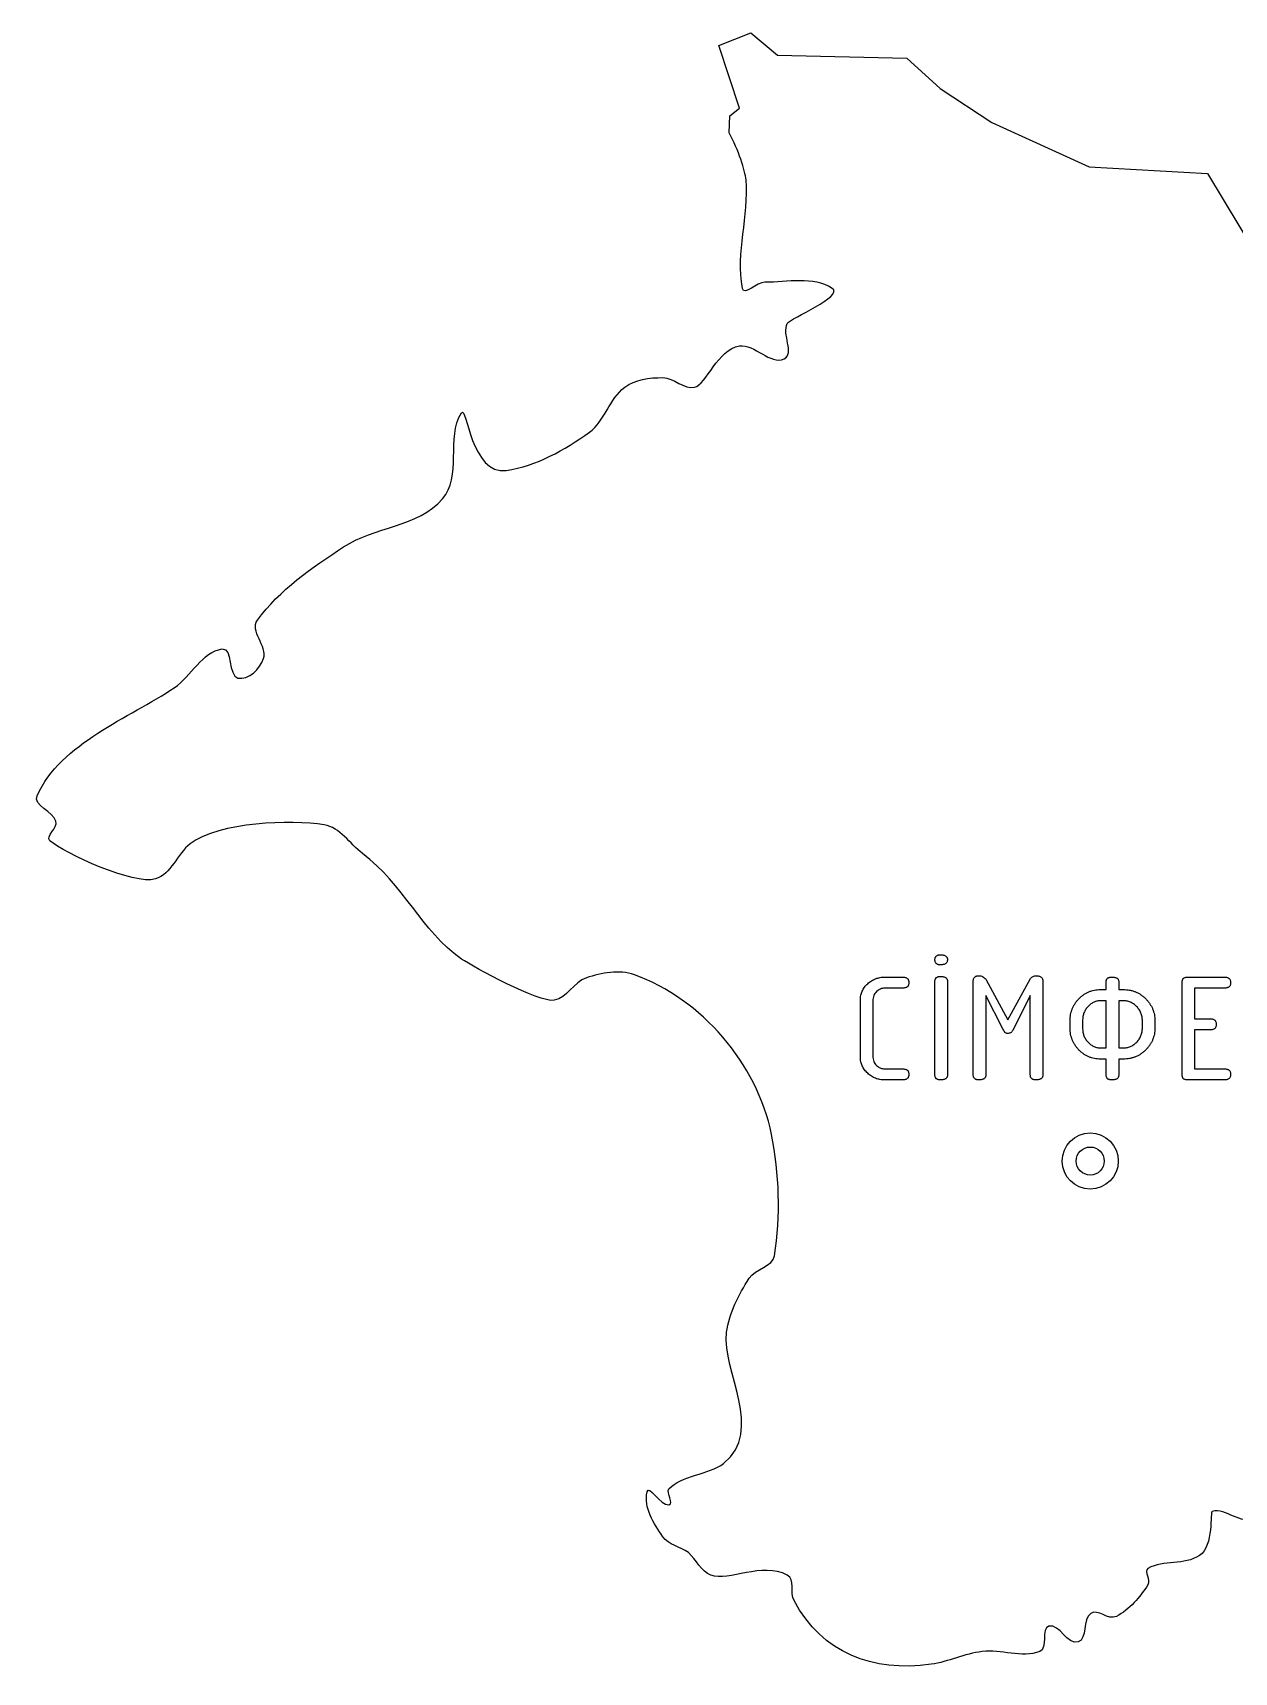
# Model space of a CAD drawing. Header units: millimetres. Extents: x 6892 to 7033, y -86 to 2.
# Drawn here: x 6891.5 to 6955.7, y -86 to 1.7 of the extents above; entities that cross this region are included whole.
import ezdxf

# ---------------------------------------------------------------- set-up
doc = ezdxf.new("R2010")
doc.units = ezdxf.units.MM

msp = doc.modelspace()

# ---------------------------------------------------------------- linework, layer by layer
at = {"color": 7, "linetype": 'Continuous', "lineweight": 25}
for p, q in [((6928.183, 0.97), (6929.904, 1.652)), ((6929.286, -2.372), (6928.183, 0.97)), ((6929.904, 1.652), (6931.33, 0.45)), ((6931.33, 0.45), (6938.242, 0.288)), ((6938.242, 0.288), (6940.025, -1.334)), ((6940.025, -1.334), (6942.786, -3.152)), ((6928.768, -2.794), (6929.286, -2.372)), ((6928.736, -3.703), (6928.768, -2.794)), ((6942.786, -3.152), (6947.976, -5.519)), ((6947.976, -5.519), (6954.302, -5.877)), ((6954.302, -5.877), (6956.866, -10.128)), ((6937.047, -48.827), (6938.006, -48.827)), ((6939.739, -54.06), (6939.739, -49.059)), ((6940.408, -49.059), (6940.408, -54.06)), ((6941.79, -54.06), (6941.79, -49.051)), ((6942.454, -48.942), (6943.64, -51.115)), ((6943.64, -51.115), (6944.848, -48.911)), ((6945.506, -49.051), (6945.506, -54.06)), ((6948.895, -49.496), (6948.895, -49.068)), ((6949.564, -49.068), (6949.564, -49.496)), ((6953.251, -48.827), (6955.204, -48.827)), ((6938.006, -49.422), (6937.047, -49.422)), ((6943.375, -51.6), (6942.459, -49.812)), ((6942.459, -49.812), (6942.459, -54.06)), ((6944.837, -49.812), (6943.896, -51.687)), ((6944.837, -54.06), (6944.837, -49.812)), ((6948.584, -49.496), (6948.895, -49.496)), ((6949.564, -49.496), (6949.798, -49.496)), ((6952.954, -54.061), (6952.954, -49.093)), ((6955.204, -49.422), (6953.622, -49.422)), ((6953.622, -49.422), (6953.622, -51.057)), ((6935.755, -53.106), (6935.755, -50.047)), ((6936.424, -50.09), (6936.424, -53.063)), ((6948.895, -50.09), (6948.599, -50.09)), ((6948.895, -52.617), (6948.895, -50.09)), ((6949.784, -50.09), (6949.564, -50.09)), ((6949.564, -50.09), (6949.564, -52.617)), ((6946.963, -51.553), (6946.963, -51.155)), ((6947.632, -51.162), (6947.632, -51.546)), ((6950.828, -51.546), (6950.828, -51.162)), ((6951.497, -51.155), (6951.497, -51.553)), ((6953.622, -51.057), (6954.435, -51.057)), ((6953.622, -51.651), (6953.622, -53.732)), ((6954.435, -51.651), (6953.622, -51.651)), ((6948.895, -53.212), (6948.584, -53.212)), ((6948.599, -52.617), (6948.895, -52.617)), ((6948.895, -54.067), (6948.895, -53.212)), ((6949.564, -52.617), (6949.784, -52.617)), ((6949.798, -53.212), (6949.564, -53.212)), ((6949.564, -53.212), (6949.564, -54.067)), ((6937.047, -53.732), (6938.006, -53.732)), ((6938.006, -54.327), (6937.047, -54.327)), ((6955.204, -54.327), (6953.251, -54.327)), ((6953.622, -53.732), (6955.204, -53.732))]:
    msp.add_line(p, q, dxfattribs=at)
for radius in [1.5, 0.75]:
    msp.add_circle((6948.039, -58.662), radius, dxfattribs=at)
for points in [[(6929.644, -6.203), (6929.58, -5.715), (6929.255, -4.612), (6928.736, -3.703)], [(6929.45, -12.011), (6929.092, -10.096), (6929.805, -8.148), (6929.644, -6.203)], [(6934.25, -12.011), (6933.244, -11.361), (6931.849, -11.685), (6930.65, -11.685)], [(6930.65, -11.685), (6930.228, -11.685), (6929.545, -12.431), (6929.45, -12.011)], [(6931.849, -13.891), (6932.012, -13.599), (6934.9, -12.431), (6934.25, -12.011)], [(6931.687, -15.775), (6932.239, -15.513), (6931.557, -14.443), (6931.849, -13.891)], [(6926.886, -17.299), (6927.533, -17.168), (6928.119, -15.254), (6929.286, -15.091)], [(6929.286, -15.091), (6930.097, -14.962), (6930.94, -16.131), (6931.687, -15.775)], [(6921.273, -19.7), (6922.083, -19.116), (6922.342, -17.917), (6923.155, -17.299)], [(6923.155, -17.299), (6923.705, -16.876), (6924.484, -16.78), (6925.198, -16.78)], [(6925.198, -16.78), (6925.783, -16.78), (6926.334, -17.428), (6926.886, -17.299)], [(6914.426, -18.66), (6914.717, -18.24), (6914.945, -22.002), (6916.826, -21.744)], [(6913.42, -23.268), (6914.46, -22.1), (6913.614, -19.993), (6914.426, -18.66)], [(6916.826, -21.744), (6918.448, -21.517), (6919.942, -20.641), (6921.273, -19.7)], [(6908.131, -25.831), (6909.753, -24.76), (6912.122, -24.76), (6913.42, -23.268)], [(6903.523, -29.757), (6904.692, -28.135), (6906.444, -26.936), (6908.131, -25.831)], [(6903.848, -31.802), (6904.074, -31.153), (6903.103, -30.309), (6903.523, -29.757)], [(6899.077, -33.359), (6899.987, -32.743), (6900.571, -31.446), (6901.642, -31.283)], [(6901.642, -31.283), (6902.226, -31.219), (6901.934, -32.711), (6902.485, -32.84)], [(6902.485, -32.84), (6903.037, -32.97), (6903.685, -32.355), (6903.848, -31.802)], [(6891.746, -39.137), (6893.012, -36.311), (6896.677, -34.982), (6899.077, -33.359)], [(6892.751, -40.497), (6892.621, -39.977), (6891.518, -39.655), (6891.746, -39.137)], [(6892.426, -41.536), (6892.167, -41.309), (6892.882, -40.854), (6892.751, -40.497)], [(6907.093, -40.692), (6905.307, -40.401), (6901.512, -40.531), (6899.922, -41.698)], [(6909.137, -42.218), (6908.457, -41.698), (6907.936, -40.822), (6907.093, -40.692)], [(6898.071, -43.58), (6896.969, -43.938), (6893.206, -42.218), (6892.426, -41.536)], [(6899.922, -41.698), (6899.241, -42.249), (6898.916, -43.321), (6898.071, -43.58)], [(6914.426, -47.862), (6912.284, -46.339), (6911.343, -43.872), (6909.137, -42.218)], [(6919.39, -50.07), (6918.579, -50.2), (6915.107, -48.318), (6914.426, -47.862)], [(6921.11, -48.868), (6920.427, -49.097), (6920.071, -49.973), (6919.39, -50.07)], [(6923.673, -48.706), (6922.862, -48.416), (6921.921, -48.61), (6921.11, -48.868)], [(6931.006, -57.24), (6930.228, -53.445), (6927.275, -50.005), (6923.673, -48.706)], [(6931.169, -63.73), (6931.492, -61.587), (6931.429, -59.35), (6931.006, -57.24)], [(6929.805, -64.932), (6930.13, -64.412), (6931.071, -64.315), (6931.169, -63.73)], [(6928.605, -67.818), (6928.736, -66.779), (6929.255, -65.807), (6929.805, -64.932)], [(6928.444, -74.826), (6930.65, -73.075), (6928.345, -69.896), (6928.605, -67.818)], [(6925.523, -76.19), (6926.174, -75.477), (6927.664, -75.411), (6928.444, -74.826)], [(6924.354, -76.351), (6924.419, -75.898), (6925.07, -77.097), (6925.523, -77.033)], [(6925.523, -77.033), (6925.815, -77.001), (6925.36, -76.384), (6925.523, -76.19)], [(6925.198, -78.751), (6924.711, -78.04), (6924.158, -77.194), (6924.354, -76.351)], [(6954.562, -77.39), (6954.433, -77.39), (6954.658, -79.24), (6953.881, -79.758)], [(6956.769, -77.715), (6956.152, -78.169), (6955.278, -77.194), (6954.562, -77.39)], [(6926.56, -79.596), (6926.14, -79.272), (6925.491, -79.175), (6925.198, -78.751)], [(6927.761, -80.797), (6927.242, -80.603), (6926.983, -79.954), (6926.56, -79.596)], [(6931.849, -80.797), (6930.487, -80.083), (6928.736, -81.154), (6927.761, -80.797)], [(6951.123, -80.44), (6950.897, -80.603), (6951.284, -81.057), (6951.123, -81.316)], [(6953.881, -79.758), (6953.07, -80.278), (6951.966, -79.986), (6951.123, -80.44)], [(6932.207, -82.159), (6931.981, -81.735), (6932.272, -81.023), (6931.849, -80.797)], [(6951.123, -81.316), (6950.702, -81.965), (6950.149, -82.646), (6949.436, -83.003)], [(6939.541, -85.566), (6936.392, -85.988), (6933.731, -84.983), (6932.207, -82.159)], [(6948.072, -82.841), (6947.587, -83.165), (6947.91, -84.204), (6947.393, -84.365)], [(6949.436, -83.003), (6949.013, -83.23), (6948.431, -82.583), (6948.072, -82.841)], [(6945.834, -83.522), (6945.381, -83.651), (6945.801, -84.722), (6945.347, -84.886)], [(6947.393, -84.365), (6946.807, -84.561), (6946.418, -83.393), (6945.834, -83.522)], [(6942.265, -84.886), (6941.323, -84.983), (6940.448, -85.436), (6939.541, -85.566)], [(6945.347, -84.886), (6944.373, -85.242), (6943.271, -84.755), (6942.265, -84.886)]]:
    msp.add_open_spline(points, degree=3, dxfattribs=at)
for points, knots in [([(6939.739, -47.904), (6939.739, -47.883), (6939.741, -47.843), (6939.755, -47.788), (6939.778, -47.741), (6939.812, -47.702), (6939.855, -47.673), (6939.907, -47.651), (6939.969, -47.641), (6940.013, -47.639), (6940.036, -47.638)], [0, 0, 0, 0, 0.137647, 0.258494, 0.372178, 0.480267, 0.591683, 0.71253, 0.847139, 1, 1, 1, 1]), ([(6940.036, -48.174), (6940.013, -48.173), (6939.969, -48.172), (6939.908, -48.159), (6939.855, -48.138), (6939.812, -48.109), (6939.778, -48.069), (6939.755, -48.021), (6939.741, -47.965), (6939.739, -47.925), (6939.739, -47.904)], [0, 0, 0, 0, 0.151735, 0.28585, 0.405807, 0.516402, 0.625606, 0.738452, 0.860851, 1, 1, 1, 1]), ([(6940.036, -47.638), (6940.065, -47.639), (6940.12, -47.641), (6940.196, -47.651), (6940.261, -47.672), (6940.315, -47.701), (6940.357, -47.739), (6940.387, -47.787), (6940.405, -47.843), (6940.407, -47.883), (6940.408, -47.904)], [0, 0, 0, 0, 0.167863, 0.314847, 0.444187, 0.55924, 0.665232, 0.770656, 0.878794, 1, 1, 1, 1]), ([(6940.408, -47.904), (6940.407, -47.925), (6940.405, -47.966), (6940.387, -48.022), (6940.357, -48.07), (6940.315, -48.11), (6940.261, -48.139), (6940.196, -48.159), (6940.12, -48.172), (6940.065, -48.173), (6940.036, -48.174)], [0, 0, 0, 0, 0.122667, 0.232249, 0.337021, 0.443868, 0.558209, 0.686748, 0.833176, 1, 1, 1, 1]), ([(6935.755, -50.047), (6935.756, -50.006), (6935.758, -49.923), (6935.778, -49.802), (6935.807, -49.686), (6935.851, -49.575), (6935.907, -49.469), (6935.974, -49.367), (6936.054, -49.271), (6936.145, -49.181), (6936.244, -49.098), (6936.348, -49.025), (6936.456, -48.966), (6936.567, -48.913), (6936.682, -48.876), (6936.8, -48.847), (6936.923, -48.831), (6937.006, -48.828), (6937.047, -48.827)], [0, 0, 0, 0, 0.063695, 0.125103, 0.185975, 0.246038, 0.30665, 0.368251, 0.43101, 0.496829, 0.562907, 0.626808, 0.689581, 0.75126, 0.812739, 0.873899, 0.936305, 1, 1, 1, 1]), ([(6938.006, -48.827), (6938.032, -48.828), (6938.083, -48.829), (6938.153, -48.843), (6938.213, -48.866), (6938.263, -48.899), (6938.302, -48.942), (6938.329, -48.995), (6938.343, -49.057), (6938.346, -49.101), (6938.347, -49.124)], [0, 0, 0, 0, 0.154879, 0.2919934, 0.4126675, 0.5257811, 0.6337152, 0.7449713, 0.8650823, 1, 1, 1, 1]), ([(6939.739, -49.059), (6939.739, -49.038), (6939.741, -48.998), (6939.755, -48.943), (6939.779, -48.896), (6939.812, -48.856), (6939.855, -48.827), (6939.907, -48.806), (6939.969, -48.795), (6940.013, -48.793), (6940.036, -48.792)], [0, 0, 0, 0, 0.137355, 0.260404, 0.371584, 0.481366, 0.592546, 0.713138, 0.847462, 1, 1, 1, 1]), ([(6940.036, -48.792), (6940.065, -48.793), (6940.12, -48.795), (6940.196, -48.806), (6940.261, -48.827), (6940.315, -48.855), (6940.357, -48.895), (6940.387, -48.942), (6940.405, -48.998), (6940.407, -49.038), (6940.408, -49.059)], [0, 0, 0, 0, 0.167568, 0.314294, 0.443407, 0.558258, 0.665582, 0.768936, 0.879007, 1, 1, 1, 1]), ([(6941.79, -49.051), (6941.791, -49.028), (6941.792, -48.984), (6941.807, -48.922), (6941.828, -48.868), (6941.862, -48.826), (6941.903, -48.792), (6941.955, -48.769), (6942.015, -48.755), (6942.057, -48.753), (6942.08, -48.753)], [0, 0, 0, 0, 0.146397, 0.276321, 0.39524, 0.506272, 0.615393, 0.730848, 0.856032, 1, 1, 1, 1]), ([(6942.08, -48.753), (6942.117, -48.755), (6942.188, -48.759), (6942.289, -48.797), (6942.381, -48.858), (6942.429, -48.913), (6942.454, -48.942)], [0, 0, 0, 0, 0.250197, 0.492211, 0.737031, 1, 1, 1, 1]), ([(6944.848, -48.911), (6944.868, -48.886), (6944.908, -48.84), (6944.981, -48.791), (6945.059, -48.757), (6945.114, -48.754), (6945.142, -48.753)], [0, 0, 0, 0, 0.275792, 0.524661, 0.759907, 1, 1, 1, 1]), ([(6945.142, -48.753), (6945.17, -48.753), (6945.224, -48.755), (6945.299, -48.769), (6945.363, -48.792), (6945.416, -48.824), (6945.458, -48.868), (6945.485, -48.921), (6945.504, -48.983), (6945.505, -49.028), (6945.506, -49.051)], [0, 0, 0, 0, 0.159829, 0.298144, 0.422337, 0.536642, 0.643437, 0.753428, 0.870149, 1, 1, 1, 1]), ([(6948.895, -49.068), (6948.896, -49.049), (6948.898, -49.013), (6948.912, -48.963), (6948.935, -48.92), (6948.969, -48.885), (6949.012, -48.858), (6949.065, -48.84), (6949.126, -48.828), (6949.169, -48.827), (6949.193, -48.827)], [0, 0, 0, 0, 0.130439, 0.246332, 0.355598, 0.462551, 0.575896, 0.700115, 0.840609, 1, 1, 1, 1]), ([(6949.193, -48.827), (6949.222, -48.827), (6949.276, -48.828), (6949.352, -48.84), (6949.418, -48.858), (6949.471, -48.885), (6949.514, -48.919), (6949.543, -48.962), (6949.562, -49.013), (6949.563, -49.049), (6949.564, -49.068)], [0, 0, 0, 0, 0.17384, 0.326152, 0.458813, 0.575857, 0.681127, 0.782636, 0.885926, 1, 1, 1, 1]), ([(6952.954, -49.093), (6952.954, -49.072), (6952.956, -49.032), (6952.97, -48.977), (6952.993, -48.93), (6953.027, -48.891), (6953.07, -48.862), (6953.122, -48.841), (6953.184, -48.83), (6953.228, -48.828), (6953.251, -48.827)], [0, 0, 0, 0, 0.137647, 0.258494, 0.372178, 0.480267, 0.591683, 0.71253, 0.847139, 1, 1, 1, 1]), ([(6955.204, -48.827), (6955.231, -48.828), (6955.281, -48.829), (6955.352, -48.843), (6955.412, -48.866), (6955.462, -48.899), (6955.5, -48.942), (6955.528, -48.995), (6955.542, -49.057), (6955.544, -49.101), (6955.546, -49.124)], [0, 0, 0, 0, 0.154879, 0.2919934, 0.4126675, 0.5257811, 0.6337152, 0.7449713, 0.8650823, 1, 1, 1, 1]), ([(6937.047, -49.422), (6937.008, -49.424), (6936.931, -49.428), (6936.818, -49.465), (6936.711, -49.524), (6936.614, -49.606), (6936.528, -49.703), (6936.468, -49.82), (6936.429, -49.951), (6936.426, -50.043), (6936.424, -50.09)], [0, 0, 0, 0, 0.114935, 0.228871, 0.347618, 0.473549, 0.602559, 0.727892, 0.860007, 1, 1, 1, 1]), ([(6938.347, -49.124), (6938.346, -49.148), (6938.343, -49.192), (6938.329, -49.254), (6938.302, -49.306), (6938.263, -49.35), (6938.213, -49.382), (6938.153, -49.406), (6938.083, -49.419), (6938.032, -49.421), (6938.006, -49.422)], [0, 0, 0, 0, 0.134918, 0.255029, 0.366285, 0.474219, 0.587333, 0.708007, 0.845121, 1, 1, 1, 1]), ([(6946.963, -51.155), (6946.964, -51.099), (6946.966, -50.988), (6946.991, -50.825), (6947.028, -50.668), (6947.078, -50.517), (6947.147, -50.373), (6947.228, -50.235), (6947.325, -50.104), (6947.436, -49.981), (6947.557, -49.868), (6947.685, -49.768), (6947.82, -49.684), (6947.962, -49.615), (6948.109, -49.562), (6948.262, -49.523), (6948.421, -49.501), (6948.529, -49.498), (6948.584, -49.496)], [0, 0, 0, 0, 0.065335, 0.129002, 0.191463, 0.252824, 0.314046, 0.375814, 0.438935, 0.503652, 0.568313, 0.630897, 0.692362, 0.752967, 0.813354, 0.874173, 0.935994, 1, 1, 1, 1]), ([(6949.798, -49.496), (6949.857, -49.497), (6949.974, -49.501), (6950.145, -49.525), (6950.31, -49.562), (6950.466, -49.617), (6950.614, -49.689), (6950.756, -49.773), (6950.889, -49.876), (6951.013, -49.992), (6951.126, -50.118), (6951.226, -50.251), (6951.309, -50.389), (6951.379, -50.532), (6951.43, -50.681), (6951.47, -50.834), (6951.492, -50.993), (6951.495, -51.101), (6951.497, -51.155)], [0, 0, 0, 0, 0.067339, 0.132566, 0.196234, 0.258668, 0.320612, 0.382744, 0.445794, 0.510806, 0.575252, 0.637772, 0.698924, 0.758506, 0.81816, 0.877556, 0.937931, 1, 1, 1, 1]), ([(6955.546, -49.124), (6955.544, -49.148), (6955.542, -49.192), (6955.528, -49.254), (6955.5, -49.306), (6955.462, -49.35), (6955.412, -49.382), (6955.352, -49.406), (6955.281, -49.419), (6955.231, -49.421), (6955.204, -49.422)], [0, 0, 0, 0, 0.134918, 0.255029, 0.366285, 0.474219, 0.587333, 0.708007, 0.845121, 1, 1, 1, 1]), ([(6948.599, -50.09), (6948.568, -50.091), (6948.507, -50.093), (6948.415, -50.107), (6948.327, -50.132), (6948.241, -50.165), (6948.158, -50.208), (6948.077, -50.26), (6948, -50.323), (6947.926, -50.393), (6947.856, -50.469), (6947.797, -50.554), (6947.745, -50.642), (6947.705, -50.736), (6947.672, -50.835), (6947.649, -50.94), (6947.634, -51.05), (6947.633, -51.124), (6947.632, -51.162)], [0, 0, 0, 0, 0.058001, 0.115146, 0.17224, 0.228855, 0.287472, 0.347122, 0.408415, 0.472963, 0.538088, 0.601978, 0.665568, 0.728798, 0.7936, 0.86036, 0.928978, 1, 1, 1, 1]), ([(6950.828, -51.162), (6950.827, -51.126), (6950.825, -51.054), (6950.811, -50.949), (6950.787, -50.848), (6950.753, -50.751), (6950.71, -50.657), (6950.657, -50.568), (6950.594, -50.484), (6950.522, -50.404), (6950.446, -50.33), (6950.363, -50.266), (6950.275, -50.213), (6950.185, -50.168), (6950.091, -50.132), (6949.991, -50.109), (6949.889, -50.093), (6949.819, -50.091), (6949.784, -50.09)], [0, 0, 0, 0, 0.065673, 0.129051, 0.191523, 0.252893, 0.314418, 0.37607, 0.439451, 0.504202, 0.568877, 0.631567, 0.692981, 0.752918, 0.813211, 0.874326, 0.936419, 1, 1, 1, 1]), ([(6943.609, -51.843), (6943.586, -51.84), (6943.538, -51.833), (6943.476, -51.78), (6943.421, -51.701), (6943.392, -51.636), (6943.375, -51.6)], [0, 0, 0, 0, 0.188109, 0.400794, 0.667824, 1, 1, 1, 1]), ([(6943.896, -51.687), (6943.879, -51.711), (6943.848, -51.758), (6943.779, -51.807), (6943.699, -51.839), (6943.64, -51.842), (6943.609, -51.843)], [0, 0, 0, 0, 0.251637, 0.487003, 0.730723, 1, 1, 1, 1]), ([(6948.584, -53.212), (6948.529, -53.21), (6948.421, -53.207), (6948.261, -53.185), (6948.108, -53.146), (6947.961, -53.093), (6947.82, -53.025), (6947.685, -52.941), (6947.557, -52.841), (6947.436, -52.728), (6947.325, -52.605), (6947.229, -52.474), (6947.147, -52.335), (6947.079, -52.191), (6947.028, -52.04), (6946.991, -51.884), (6946.966, -51.721), (6946.964, -51.609), (6946.963, -51.553)], [0, 0, 0, 0, 0.06399, 0.125795, 0.187035, 0.247407, 0.307395, 0.368844, 0.431412, 0.496057, 0.560758, 0.623863, 0.685614, 0.747228, 0.808574, 0.870581, 0.934232, 1, 1, 1, 1]), ([(6947.632, -51.546), (6947.633, -51.584), (6947.634, -51.659), (6947.649, -51.769), (6947.672, -51.873), (6947.703, -51.972), (6947.745, -52.066), (6947.795, -52.156), (6947.856, -52.239), (6947.924, -52.317), (6947.999, -52.386), (6948.077, -52.449), (6948.158, -52.5), (6948.24, -52.544), (6948.327, -52.576), (6948.415, -52.601), (6948.507, -52.615), (6948.568, -52.617), (6948.599, -52.617)], [0, 0, 0, 0, 0.071707, 0.140288, 0.206306, 0.270851, 0.335001, 0.398197, 0.462474, 0.527084, 0.591597, 0.653423, 0.712648, 0.770591, 0.827852, 0.884916, 0.94203, 1, 1, 1, 1]), ([(6949.784, -52.617), (6949.82, -52.617), (6949.89, -52.615), (6949.992, -52.599), (6950.091, -52.575), (6950.186, -52.54), (6950.277, -52.497), (6950.364, -52.442), (6950.446, -52.378), (6950.524, -52.305), (6950.595, -52.226), (6950.657, -52.14), (6950.71, -52.051), (6950.753, -51.957), (6950.787, -51.86), (6950.811, -51.759), (6950.825, -51.654), (6950.827, -51.582), (6950.828, -51.546)], [0, 0, 0, 0, 0.06425, 0.126315, 0.186726, 0.247647, 0.307251, 0.369005, 0.431667, 0.495834, 0.560556, 0.623497, 0.685722, 0.747219, 0.808562, 0.871006, 0.934356, 1, 1, 1, 1]), ([(6951.497, -51.553), (6951.495, -51.607), (6951.492, -51.715), (6951.47, -51.874), (6951.431, -52.028), (6951.379, -52.177), (6951.309, -52.32), (6951.225, -52.459), (6951.126, -52.591), (6951.013, -52.717), (6950.889, -52.832), (6950.756, -52.934), (6950.615, -53.021), (6950.466, -53.091), (6950.31, -53.146), (6950.145, -53.183), (6949.974, -53.207), (6949.857, -53.21), (6949.798, -53.212)], [0, 0, 0, 0, 0.0620601, 0.1224264, 0.1822396, 0.24147, 0.3014396, 0.3625821, 0.4250936, 0.4895292, 0.5542327, 0.6172737, 0.6796242, 0.7413705, 0.8037954, 0.867454, 0.9326707, 1, 1, 1, 1]), ([(6954.435, -51.057), (6954.462, -51.057), (6954.513, -51.059), (6954.583, -51.072), (6954.643, -51.096), (6954.693, -51.128), (6954.731, -51.172), (6954.759, -51.224), (6954.773, -51.287), (6954.776, -51.331), (6954.777, -51.354)], [0, 0, 0, 0, 0.154879, 0.291993, 0.412667, 0.525781, 0.633715, 0.744971, 0.865082, 1, 1, 1, 1]), ([(6954.777, -51.354), (6954.776, -51.377), (6954.773, -51.421), (6954.759, -51.483), (6954.731, -51.536), (6954.693, -51.58), (6954.643, -51.612), (6954.583, -51.635), (6954.513, -51.649), (6954.462, -51.65), (6954.435, -51.651)], [0, 0, 0, 0, 0.1349177, 0.2550287, 0.3662848, 0.4742189, 0.5873325, 0.7080066, 0.845121, 1, 1, 1, 1]), ([(6937.047, -54.327), (6937.006, -54.326), (6936.923, -54.323), (6936.8, -54.307), (6936.682, -54.279), (6936.566, -54.24), (6936.455, -54.191), (6936.348, -54.128), (6936.244, -54.056), (6936.145, -53.974), (6936.055, -53.884), (6935.974, -53.788), (6935.906, -53.686), (6935.851, -53.579), (6935.807, -53.468), (6935.777, -53.352), (6935.758, -53.231), (6935.756, -53.148), (6935.755, -53.106)], [0, 0, 0, 0, 0.0636792, 0.1260706, 0.1877884, 0.2486942, 0.3106504, 0.3731863, 0.4370722, 0.5027573, 0.5685611, 0.6313046, 0.6928901, 0.7540092, 0.8140574, 0.874345, 0.9363208, 1, 1, 1, 1]), ([(6936.424, -53.063), (6936.426, -53.111), (6936.429, -53.203), (6936.467, -53.335), (6936.528, -53.451), (6936.612, -53.55), (6936.71, -53.63), (6936.818, -53.689), (6936.93, -53.726), (6937.008, -53.73), (6937.047, -53.732)], [0, 0, 0, 0, 0.140998, 0.271575, 0.398331, 0.526481, 0.653176, 0.770258, 0.885175, 1, 1, 1, 1]), ([(6938.006, -53.732), (6938.032, -53.733), (6938.083, -53.735), (6938.153, -53.748), (6938.213, -53.772), (6938.263, -53.804), (6938.302, -53.848), (6938.329, -53.9), (6938.343, -53.962), (6938.346, -54.006), (6938.347, -54.03)], [0, 0, 0, 0, 0.154879, 0.291993, 0.412667, 0.525781, 0.633715, 0.744971, 0.865082, 1, 1, 1, 1]), ([(6938.347, -54.03), (6938.346, -54.053), (6938.343, -54.097), (6938.329, -54.159), (6938.302, -54.212), (6938.263, -54.255), (6938.213, -54.288), (6938.153, -54.311), (6938.083, -54.325), (6938.032, -54.326), (6938.006, -54.327)], [0, 0, 0, 0, 0.134918, 0.255029, 0.366285, 0.474219, 0.587333, 0.708007, 0.845121, 1, 1, 1, 1]), ([(6940.036, -54.327), (6940.013, -54.326), (6939.969, -54.324), (6939.907, -54.313), (6939.855, -54.292), (6939.812, -54.261), (6939.778, -54.223), (6939.755, -54.176), (6939.741, -54.121), (6939.739, -54.081), (6939.739, -54.06)], [0, 0, 0, 0, 0.152608, 0.286993, 0.407639, 0.520337, 0.628247, 0.739478, 0.862582, 1, 1, 1, 1]), ([(6940.408, -54.06), (6940.407, -54.081), (6940.405, -54.121), (6940.387, -54.177), (6940.357, -54.224), (6940.314, -54.262), (6940.261, -54.293), (6940.196, -54.313), (6940.12, -54.324), (6940.065, -54.326), (6940.036, -54.327)], [0, 0, 0, 0, 0.121044, 0.231161, 0.334558, 0.440408, 0.556408, 0.685575, 0.832362, 1, 1, 1, 1]), ([(6942.087, -54.327), (6942.064, -54.326), (6942.02, -54.324), (6941.959, -54.313), (6941.906, -54.292), (6941.864, -54.261), (6941.83, -54.223), (6941.806, -54.176), (6941.792, -54.121), (6941.791, -54.081), (6941.79, -54.06)], [0, 0, 0, 0, 0.152608, 0.286993, 0.407639, 0.520337, 0.628247, 0.739478, 0.862582, 1, 1, 1, 1]), ([(6942.459, -54.06), (6942.458, -54.081), (6942.456, -54.121), (6942.438, -54.177), (6942.408, -54.224), (6942.366, -54.262), (6942.313, -54.293), (6942.247, -54.313), (6942.171, -54.324), (6942.116, -54.326), (6942.087, -54.327)], [0, 0, 0, 0, 0.121044, 0.231161, 0.334558, 0.440408, 0.556408, 0.685575, 0.832362, 1, 1, 1, 1]), ([(6945.135, -54.327), (6945.111, -54.326), (6945.068, -54.324), (6945.006, -54.313), (6944.953, -54.292), (6944.911, -54.261), (6944.877, -54.223), (6944.853, -54.176), (6944.84, -54.121), (6944.838, -54.081), (6944.837, -54.06)], [0, 0, 0, 0, 0.152608, 0.286993, 0.407639, 0.520337, 0.628247, 0.739478, 0.862582, 1, 1, 1, 1]), ([(6945.506, -54.06), (6945.505, -54.081), (6945.503, -54.121), (6945.486, -54.177), (6945.456, -54.224), (6945.413, -54.262), (6945.36, -54.293), (6945.295, -54.313), (6945.218, -54.324), (6945.164, -54.326), (6945.135, -54.327)], [0, 0, 0, 0, 0.121044, 0.231161, 0.334558, 0.440408, 0.556408, 0.685575, 0.832362, 1, 1, 1, 1]), ([(6949.193, -54.327), (6949.169, -54.326), (6949.126, -54.324), (6949.064, -54.313), (6949.012, -54.292), (6948.968, -54.264), (6948.936, -54.226), (6948.911, -54.18), (6948.898, -54.126), (6948.896, -54.087), (6948.895, -54.067)], [0, 0, 0, 0, 0.154565, 0.290674, 0.412868, 0.52408, 0.633374, 0.743751, 0.865945, 1, 1, 1, 1]), ([(6949.564, -54.067), (6949.563, -54.087), (6949.561, -54.126), (6949.544, -54.181), (6949.513, -54.227), (6949.472, -54.265), (6949.417, -54.292), (6949.353, -54.314), (6949.276, -54.324), (6949.222, -54.326), (6949.193, -54.327)], [0, 0, 0, 0, 0.11785, 0.227, 0.329614, 0.436599, 0.551652, 0.682204, 0.830565, 1, 1, 1, 1]), ([(6953.251, -54.327), (6953.228, -54.326), (6953.184, -54.324), (6953.122, -54.313), (6953.07, -54.292), (6953.027, -54.263), (6952.993, -54.224), (6952.97, -54.177), (6952.956, -54.121), (6952.954, -54.082), (6952.954, -54.061)], [0, 0, 0, 0, 0.152861, 0.28747, 0.408317, 0.519733, 0.627822, 0.741506, 0.862353, 1, 1, 1, 1]), ([(6955.204, -53.732), (6955.231, -53.733), (6955.281, -53.735), (6955.352, -53.748), (6955.412, -53.772), (6955.462, -53.804), (6955.5, -53.848), (6955.528, -53.9), (6955.542, -53.962), (6955.544, -54.006), (6955.546, -54.03)], [0, 0, 0, 0, 0.154879, 0.291993, 0.412667, 0.525781, 0.633715, 0.744971, 0.865082, 1, 1, 1, 1]), ([(6955.546, -54.03), (6955.544, -54.053), (6955.542, -54.097), (6955.528, -54.159), (6955.5, -54.212), (6955.462, -54.255), (6955.412, -54.288), (6955.352, -54.311), (6955.281, -54.325), (6955.231, -54.326), (6955.204, -54.327)], [0, 0, 0, 0, 0.134918, 0.255029, 0.366285, 0.474219, 0.587333, 0.708007, 0.845121, 1, 1, 1, 1])]:
    msp.add_open_spline(points, degree=3, knots=knots, dxfattribs=at)

doc.saveas('drawing.dxf')
